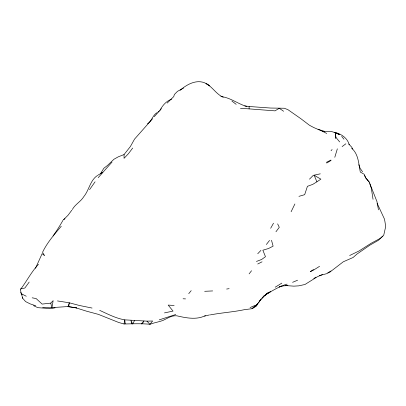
<?xml version="1.0" encoding="UTF-8"?>
<svg xmlns="http://www.w3.org/2000/svg" width="406" height="406" viewBox="0 0 406 406"><rect width="100%" height="100%" fill="white"/><g stroke="black" fill="none" stroke-linecap="round" stroke-linejoin="round"><path stroke-width="0.61" d="M152.529 118.785L134.523 139.141L130.407 146.495L124.058 154.564L124.058 158.33L128.372 153.767L132.681 148.058M283.606 111.259L279.292 108.3L274.984 110.853L249.111 108.884L249.111 106.494L244.798 105.925M124.058 323.983L124.764 319.857L146.992 321.146L152.636 321.009L149.931 324.318L149.57 324.221C140.999 323.45 132.63 323.826 124.058 323.983L118.76 322.506L98.369 314.366L86.6 311.199L75.445 307.687L67.3 306.596L49.405 307.778L42.671 307.317M334.788 157.305L337.356 148.824M38.443 264.316C31.298 272 26.583 281.475 20.3 289.732L22.706 298.298L25.608 301.602L30.242 303.906L35.692 305.738M68 306.708L69.345 302.8L79.302 305.454L92.055 308.052M35.489 268.315L42.128 253.648L44.655 255.755L42.676 252.547L42.752 251.872C47.416 242.301 54.45 234.308 61.26 226.249M53.054 235.962C56.601 230.943 59.931 225.685 63.021 220.25M291.107 211.749L294.888 203.974M134.533 320.517L132.681 324.029L130.981 320.435L131.656 323.836M142.43 323.78L143.927 320.963L141.308 323.973M270.67 228.263L273.502 223.209M334.676 132.341L339.665 134.685L335.346 132.737L335.924 137.38L335.351 138.339L335.346 132.737L331.037 131.371L322.415 131.265L313.792 127.56L309.479 125.271L300.856 118.694L287.92 109.661L284.317 108.245L270.67 108.047L249.111 106.494M159.928 110.407C162.512 105.413 166.272 101.053 171.702 99.105M258.607 302.526L261.114 298.994L256.293 306.17L252.065 308.707L244.539 309.641C233.211 312.052 221.635 312.732 210.298 314.894M89.564 189.648L95.075 181.827M29.191 282.063L24.883 288.006L20.569 288.94M71.821 210.191L68 215.292L63.691 219.57M275.953 231.755L279.292 227.309L277.643 223.894M249.111 273.872L251.553 270.736M72.314 209.532C75.146 204.284 80.794 201.675 83.809 196.626C89.213 190.079 90.173 180.036 97.679 175.346M266.356 244.503L269.548 240.428M188.739 293.665L191.19 290.645M259.799 300.831L264.149 295.766L262.048 298.177L267.681 292.827L264.712 295.487M154.244 116.684L161.365 108.701M98.186 177.666L112 162.101M331.037 150.717L332.103 149.545M257.734 253.745L260.916 250.395M50.75 303.125L53.161 300.633L51.938 307.687L50.75 303.125L42.128 304.089L36.149 298.572L32.175 297.811M309.479 179.163L313.285 175.346L320.288 173.829M382.787 236.114L378.473 240.266L369.851 245.183L356.915 254.11L353.093 257.495L343.278 261.789L332.199 270.325L327.799 272.771M167.181 103.068L173.778 96.557L174.336 94.542L177.458 91.36L183.588 88.056M147.464 123.835C151.864 121.1 152.585 115.172 157.107 112.599M342.121 146.596L345.876 143.785M63.514 219.763L64.955 218.727M180.117 90.294C188.232 83.169 199.985 77.47 209.491 85.899L205.989 83.443C212.551 87.026 216.236 94.222 223.234 97.252M264.301 295.857L270.67 291.493L268.239 293.152C274.233 289.605 280.328 286.042 287.072 284.104M316.893 181.822L320.877 179.147L314.178 175.275L316.893 181.822L312.727 184.4L307.423 186.313L304.673 194.682L298.933 196.352M319.563 266.326L313.792 269.96L310.235 271.71L313.533 269.508M158.107 111.934L159.106 111.264M281.835 283.129L275.187 287.204M313.792 278.496L315.949 277.181M326.728 163.045L331.037 160.466M98.186 175.001L102.779 172.403L100.536 173.697L103.779 168.328L107.448 165.465L113.944 159.259L118.329 156.807L124.058 154.564M331.037 271.482L326.728 273.674L319.253 275.572M257.734 263.996L262.048 261.814M205.451 315.584C197.336 319.816 187.562 318.233 178.965 316.294C173.047 314.305 167.962 318.111 162.867 320.476C158.634 322.054 154.133 322.638 149.931 324.318L146.992 321.146M326.312 162.37L330.941 160.06M349.657 255.511L359.041 250.969L371.358 243.143L380.3 238.352L383.7 235.333L385.7 226.528L384.847 221.057L384.396 218.935L377.098 203.233M250.086 307.565L255.024 305.439M281.652 285.956L279.292 286.971L283.606 285.849L287.92 285.596L285.454 285.469M292.604 282.322L297.573 280.211M322.415 274.639L317.396 276.719L304.972 284.484L298.725 285.854L293.858 286.149L285.474 285.565M256.45 261.449L261.647 259.47L265.473 256.699L262.86 250.213L268.539 248.508L273.111 246.168L271.502 240.266M175.732 314.513L159.264 319.862M204.568 316.137L209.552 314.904M164.46 312.899L173.032 311.092L168.191 305.099L174.133 305.474M55.064 307.824L50.75 308.651L37.819 307.662L33.505 305.657M226.634 289.047L229.126 288.666M212.653 290.935L204.675 291.305M183.096 298.765L185.527 298.897M240.484 108.3L249.111 108.884M57.485 300.932L69.345 302.8L68.67 306.616L76.627 307.951L75.445 307.687M220.894 96.521C230.364 97.592 237.931 103.916 246.934 106.58M318.101 129.255L324.287 131.321L322.415 131.265L326.728 133.462M335.61 132.584C341.705 134.137 347.495 138.355 349.246 144.627M99.688 310.362C107.823 314.061 115.862 318.345 124.764 319.857L125.221 323.76M21.68 293.914L26.263 296.243M231.862 101.023L236.175 104.337M351.662 148.21C358.564 154.178 358.61 163.75 360.305 172.032L364.268 174.321L365.537 177.787L369.313 182.213L371.348 188.369L373.038 199.3M348.759 144.064L351.733 147.17L352.601 148.987M335.924 137.38L339.665 141.917M341.685 136.391L343.973 139.207M365.537 177.523L369.313 182.213M362.558 171.794L360.086 168.241L358.808 164.714M20.569 292.462L22.046 294.807M369.846 183.613L376.951 201.564L378.473 209.846M364.679 175.549L365.324 177.026M22.675 297.278L22.706 298.298M257.734 303.734L252.065 308.707L257.734 303.734"/></g></svg>
